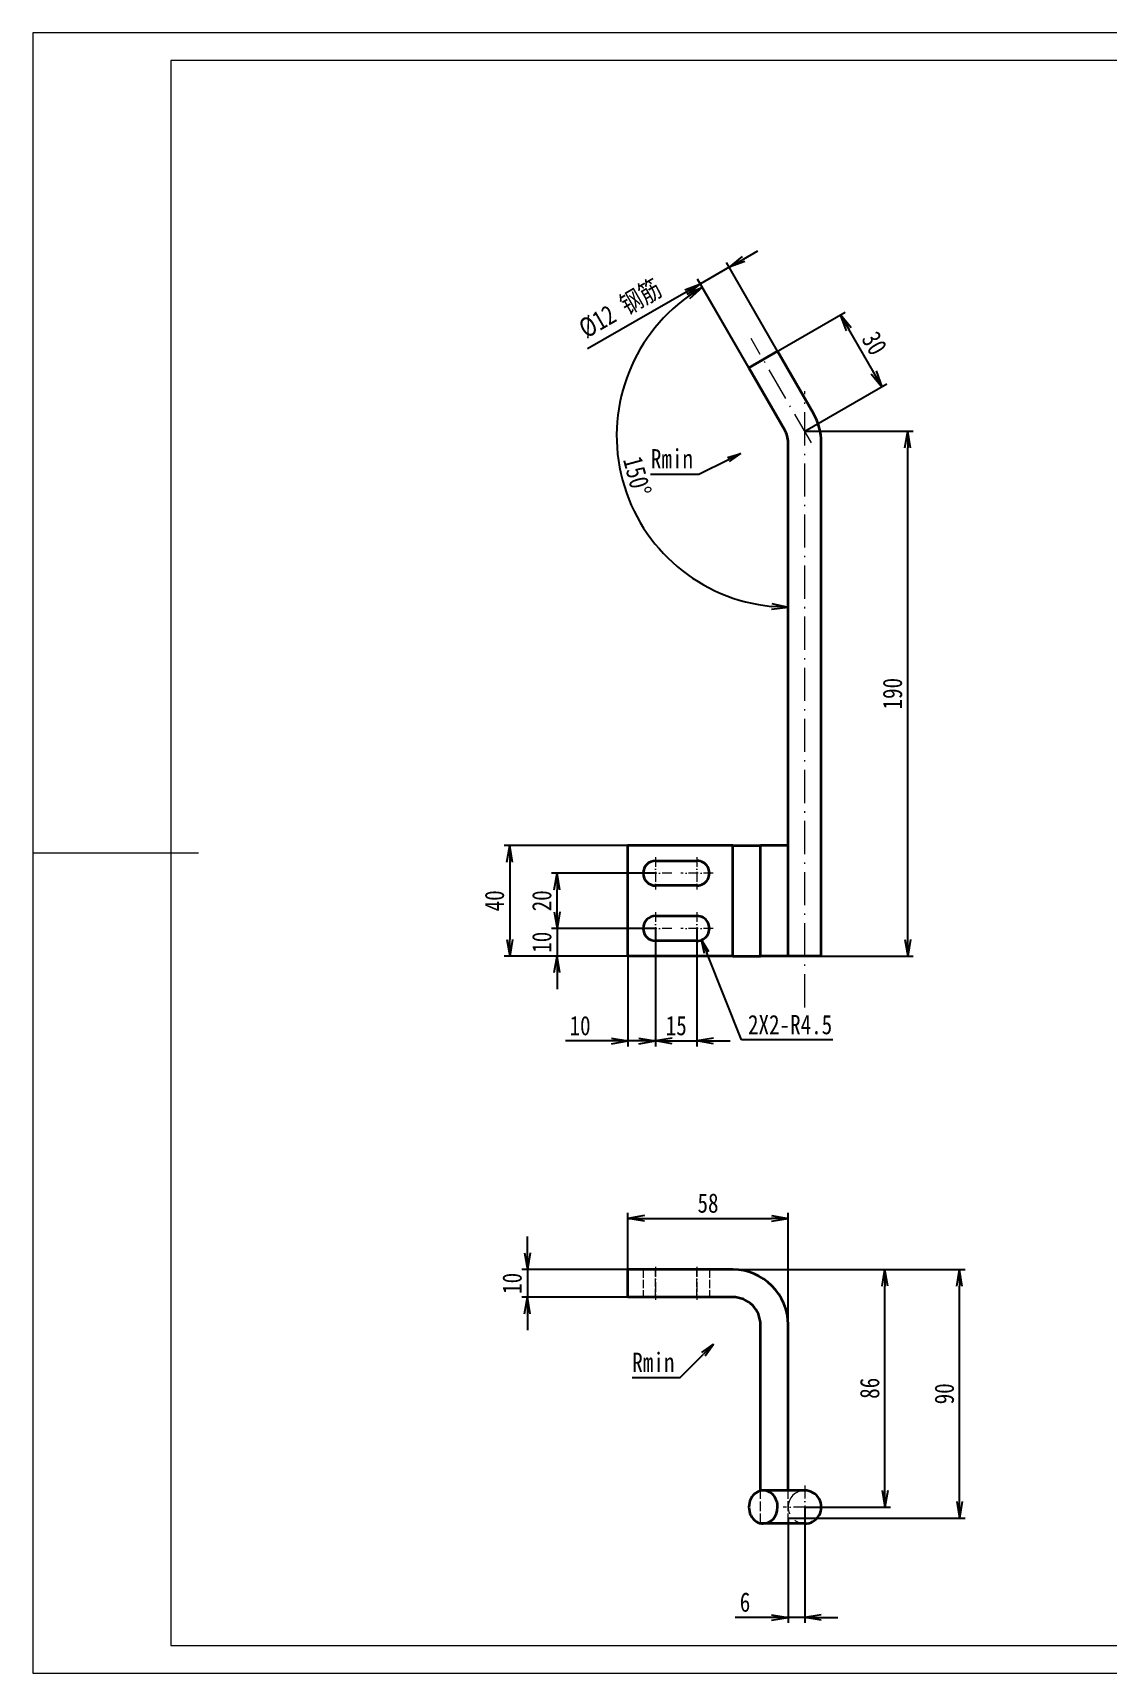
# Model space of a CAD drawing. Header units: millimetres. Extents: x -15766 to 80009, y -9701 to 15159.
# Drawn here: x -3458 to -3068, y 2838 to 3432 of the extents above; entities that cross this region are included whole.
import ezdxf

# ---------------------------------------------------------------- set-up
doc = ezdxf.new("R2010")
doc.units = ezdxf.units.MM
for name, pattern in [('CENTER-HOKUTO_1', [16, 13, -1, 1, -1]), ('DASHDOT', [18.5, 12, -3, 0.5, -3]), ('DASHED', [15, 12, -3]), ('HIDDEN-HOKUTO_1', [2, 1, -1])]:
    doc.linetypes.add(name, pattern=pattern)
doc.layers.get('DEFPOINTS').update_dxf_attribs({"lineweight": 18})
for name, color, linetype, lineweight in [('AM_7', 2, 'CENTER-HOKUTO_1', 18), ('AM_HID', 1, 'HIDDEN-HOKUTO_1', 18), ('AM_VIS', 7, 'Continuous', 18), ('CDRAFT0', 7, 'Continuous', 18), ('title_frame', 7, 'Continuous', 18), ('word_dim', 9, 'Continuous', 18), ('粗实线层_1', 7, 'Continuous', 15)]:
    doc.layers.add(name, color=color, linetype=linetype, lineweight=lineweight)
doc.styles.add('DIM', font='', dxfattribs={"width": 0.8})
doc.styles.get('DIM').set_extended_font_data('NSimSun')
doc.dimstyles.new('1-2', dxfattribs={"dimscale": 2, "dimtxt": 3.5, "dimasz": 3, "dimexe": 1, "dimexo": 0, "dimgap": 1, "dimtad": 1, "dimdsep": 46, "dimtxsty": 'DIM', "dimblk": 'OPEN', "dimcen": 0, "dimdle": 6, "dimclrd": 256, "dimclre": 256, "dimclrt": 3, "dimazin": 2, "dimtfac": 0.707107, "dimtmove": 0, "dimatfit": 3, "dimfxl": 0, "dimfrac": 2, "dimtolj": 1, "dimarcsym": 0})
doc.dimstyles.new('1-2$4', dxfattribs={"dimscale": 2, "dimtxt": 3.5, "dimasz": 2.5, "dimexe": 1, "dimexo": 0.625, "dimgap": 1, "dimtad": 1, "dimtih": 1, "dimtoh": 1, "dimdsep": 46, "dimtxsty": 'DIM', "dimblk": 'OPEN', "dimcen": 0, "dimdle": 5, "dimclrd": 256, "dimclre": 256, "dimclrt": 3, "dimazin": 2, "dimtfac": 0.5, "dimtofl": 0, "dimtmove": 0, "dimatfit": 3, "dimfxl": 0, "dimtolj": 1, "dimarcsym": 0})

# ---------------------------------------------------------------- blocks, each defined once
blk = doc.blocks.new('*X1588')
at = {"layer": 'CDRAFT0'}
for p, q in [((420, 297), (0, 297)), ((0, 297), (0, 0)), ((0, 0), (420, 0))]:
    blk.add_line(p, q, dxfattribs=at)
at = {"layer": '粗实线层_1'}
for p, q in [((415, 292), (25, 292)), ((25, 292), (25, 5)), ((0, 148.5), (30, 148.5)), ((25, 5), (415, 5))]:
    blk.add_line(p, q, dxfattribs=at)
blk = doc.blocks.new('_OPEN')
at = {"color": 0, "linetype": 'ByBlock', "lineweight": -2}
for p, q in [((-1, 0.166667), (0, 0)), ((-1, -0.166667), (0, 0)), ((0, 0), (-1, 0))]:
    blk.add_line(p, q, dxfattribs=at)
blk = doc.blocks.new('*D1968')
at = {"layer": 'DEFPOINTS', "color": 0, "transparency": 16777216}
for p in [(-3184.37, 3003.17), (-3242.37, 2984.65), (-3184.37, 2964.65)]:
    blk.add_point(p, dxfattribs=at)
at = {"layer": 'word_dim', "linetype": 'Continuous', "lineweight": -2, "transparency": 16777216}
for p, q in [((-3242.37, 2984.65), (-3242.37, 3005.17)), ((-3236.37, 3003.17), (-3190.37, 3003.17)), ((-3184.37, 2964.65), (-3184.37, 3005.17))]:
    blk.add_line(p, q, dxfattribs=at)
at = {"layer": 'word_dim', "lineweight": -2, "transparency": 16777216, "xscale": 6, "yscale": 6, "zscale": 6, "rotation": 180}
blk.add_blockref('_OPEN', (-3242.37, 3003.17), dxfattribs=at)
at = {"layer": 'word_dim', "lineweight": -2, "transparency": 16777216, "xscale": 6, "yscale": 6, "zscale": 6}
blk.add_blockref('_OPEN', (-3184.37, 3003.17), dxfattribs=at)
at = {"layer": 'word_dim', "color": 3, "transparency": 16777216, "insert": (-3213.37, 3008.67), "char_height": 7, "attachment_point": 5, "style": 'DIM'}
blk.add_mtext('\\A1;58', dxfattribs=at)
blk = doc.blocks.new('*D1969')
at = {"layer": 'DEFPOINTS', "color": 0, "transparency": 16777216}
for p in [(-3242.37, 2984.65), (-3278.76, 2974.65), (-3242.37, 2974.65)]:
    blk.add_point(p, dxfattribs=at)
at = {"layer": 'word_dim', "linetype": 'Continuous', "lineweight": -2, "transparency": 16777216}
for p, q in [((-3278.76, 2990.65), (-3278.76, 2996.65)), ((-3242.37, 2984.65), (-3280.76, 2984.65)), ((-3278.76, 2984.65), (-3278.76, 2974.65)), ((-3242.37, 2974.65), (-3280.76, 2974.65)), ((-3278.76, 2968.65), (-3278.76, 2962.65))]:
    blk.add_line(p, q, dxfattribs=at)
at = {"layer": 'word_dim', "lineweight": -2, "transparency": 16777216, "xscale": 6, "yscale": 6, "zscale": 6}
for p, rotation in [((-3278.76, 2984.65), 270), ((-3278.76, 2974.65), 90)]:
    blk.add_blockref('_OPEN', p, dxfattribs=dict(at, rotation=rotation))
at = {"layer": 'word_dim', "color": 3, "transparency": 16777216, "insert": (-3284.26, 2979.65), "char_height": 7, "attachment_point": 5, "rotation": 90, "style": 'DIM'}
blk.add_mtext('\\A1;10', dxfattribs=at)
blk = doc.blocks.new('*D1970')
at = {"layer": 'DEFPOINTS', "color": 0, "transparency": 16777216}
for p in [(-3204.37, 2984.65), (-3122.31, 2984.65), (-3184.37, 2894.65)]:
    blk.add_point(p, dxfattribs=at)
at = {"layer": 'word_dim', "linetype": 'Continuous', "lineweight": -2, "transparency": 16777216}
for p, q in [((-3204.37, 2984.65), (-3120.31, 2984.65)), ((-3122.31, 2900.65), (-3122.31, 2978.65)), ((-3184.37, 2894.65), (-3120.31, 2894.65))]:
    blk.add_line(p, q, dxfattribs=at)
at = {"layer": 'word_dim', "lineweight": -2, "transparency": 16777216, "xscale": 6, "yscale": 6, "zscale": 6}
for p, rotation in [((-3122.31, 2984.65), 90), ((-3122.31, 2894.65), 270)]:
    blk.add_blockref('_OPEN', p, dxfattribs=dict(at, rotation=rotation))
at = {"layer": 'word_dim', "color": 3, "transparency": 16777216, "insert": (-3127.81, 2939.65), "char_height": 7, "attachment_point": 5, "rotation": 90, "style": 'DIM'}
blk.add_mtext('\\A1;90', dxfattribs=at)
blk = doc.blocks.new('*D1971')
at = {"layer": 'DEFPOINTS', "color": 0, "transparency": 16777216}
for p in [(-3184.37, 2894.65), (-3178.37, 2898.65), (-3184.37, 2858.67)]:
    blk.add_point(p, dxfattribs=at)
at = {"layer": 'word_dim', "linetype": 'Continuous', "lineweight": -2, "transparency": 16777216}
for p, q in [((-3184.37, 2894.65), (-3184.37, 2856.67)), ((-3178.37, 2898.65), (-3178.37, 2856.67)), ((-3190.37, 2858.67), (-3203.57, 2858.67)), ((-3178.37, 2858.67), (-3184.37, 2858.67)), ((-3172.37, 2858.67), (-3166.37, 2858.67))]:
    blk.add_line(p, q, dxfattribs=at)
at = {"layer": 'word_dim', "lineweight": -2, "transparency": 16777216, "xscale": 6, "yscale": 6, "zscale": 6}
blk.add_blockref('_OPEN', (-3184.37, 2858.67), dxfattribs=at)
at = {"layer": 'word_dim', "lineweight": -2, "transparency": 16777216, "xscale": 6, "yscale": 6, "zscale": 6, "rotation": 180}
blk.add_blockref('_OPEN', (-3178.37, 2858.67), dxfattribs=at)
at = {"layer": 'word_dim', "color": 3, "transparency": 16777216, "insert": (-3199.97, 2864.17), "char_height": 7, "attachment_point": 5, "style": 'DIM'}
blk.add_mtext('\\A1;6', dxfattribs=at)
blk = doc.blocks.new('*D1972')
at = {"layer": 'DEFPOINTS', "color": 0, "transparency": 16777216}
for p in [(-3204.37, 2984.65), (-3149.32, 2984.65), (-3178.37, 2898.65)]:
    blk.add_point(p, dxfattribs=at)
at = {"layer": 'word_dim', "linetype": 'Continuous', "lineweight": -2, "transparency": 16777216}
for p, q in [((-3204.37, 2984.65), (-3147.32, 2984.65)), ((-3149.32, 2904.65), (-3149.32, 2978.65)), ((-3178.37, 2898.65), (-3147.32, 2898.65))]:
    blk.add_line(p, q, dxfattribs=at)
at = {"layer": 'word_dim', "lineweight": -2, "transparency": 16777216, "xscale": 6, "yscale": 6, "zscale": 6}
for p, rotation in [((-3149.32, 2984.65), 90), ((-3149.32, 2898.65), 270)]:
    blk.add_blockref('_OPEN', p, dxfattribs=dict(at, rotation=rotation))
at = {"layer": 'word_dim', "color": 3, "transparency": 16777216, "insert": (-3154.82, 2941.65), "char_height": 7, "attachment_point": 5, "rotation": 90, "style": 'DIM'}
blk.add_mtext('\\A1;86', dxfattribs=at)
blk = doc.blocks.new('*D1973')
at = {"layer": 'DEFPOINTS', "color": 0, "transparency": 16777216}
for p in [(-3204.37, 2964.65), (-3211.43, 2957.58)]:
    blk.add_point(p, dxfattribs=at)
at = {"layer": 'word_dim', "linetype": 'Continuous', "lineweight": -2, "transparency": 16777216}
for p, q in [((-3223.45, 2945.55), (-3214.97, 2954.04)), ((-3240.88, 2945.55), (-3223.45, 2945.55))]:
    blk.add_line(p, q, dxfattribs=at)
at = {"layer": 'word_dim', "lineweight": -2, "transparency": 16777216, "xscale": 5, "yscale": 5, "zscale": 5, "rotation": 45.02486203391641}
blk.add_blockref('_OPEN', (-3211.43, 2957.58), dxfattribs=at)
at = {"layer": 'word_dim', "color": 3, "transparency": 16777216, "insert": (-3233.17, 2951.05), "char_height": 7, "attachment_point": 5, "style": 'DIM'}
blk.add_mtext('\\A1;Rmin', dxfattribs=at)
blk = doc.blocks.new('*D1974')
at = {"layer": 'DEFPOINTS', "color": 0, "transparency": 16777216}
for p in [(-3232.37, 3108.17), (-3268.02, 3098.17), (-3242.37, 3098.17)]:
    blk.add_point(p, dxfattribs=at)
at = {"layer": 'word_dim', "linetype": 'Continuous', "lineweight": -2, "transparency": 16777216}
for p, q in [((-3268.02, 3114.17), (-3268.02, 3120.17)), ((-3232.37, 3108.17), (-3270.02, 3108.17)), ((-3268.02, 3108.17), (-3268.02, 3098.17)), ((-3242.37, 3098.17), (-3270.02, 3098.17)), ((-3268.02, 3092.17), (-3268.02, 3086.17))]:
    blk.add_line(p, q, dxfattribs=at)
at = {"layer": 'word_dim', "lineweight": -2, "transparency": 16777216, "xscale": 6, "yscale": 6, "zscale": 6}
for p, rotation in [((-3268.02, 3108.17), 270), ((-3268.02, 3098.17), 90)]:
    blk.add_blockref('_OPEN', p, dxfattribs=dict(at, rotation=rotation))
at = {"layer": 'word_dim', "color": 3, "transparency": 16777216, "insert": (-3273.52, 3103.17), "char_height": 7, "attachment_point": 5, "rotation": 90, "style": 'DIM'}
blk.add_mtext('\\A1;10', dxfattribs=at)
blk = doc.blocks.new('*D1975')
at = {"layer": 'DEFPOINTS', "color": 0, "transparency": 16777216}
for p in [(-3268.02, 3128.17), (-3232.37, 3128.17), (-3232.37, 3108.17)]:
    blk.add_point(p, dxfattribs=at)
at = {"layer": 'word_dim', "linetype": 'Continuous', "lineweight": -2, "transparency": 16777216}
for p, q in [((-3232.37, 3128.17), (-3270.02, 3128.17)), ((-3268.02, 3114.17), (-3268.02, 3122.17)), ((-3232.37, 3108.17), (-3270.02, 3108.17))]:
    blk.add_line(p, q, dxfattribs=at)
at = {"layer": 'word_dim', "lineweight": -2, "transparency": 16777216, "xscale": 6, "yscale": 6, "zscale": 6}
for p, rotation in [((-3268.02, 3128.17), 90), ((-3268.02, 3108.17), 270)]:
    blk.add_blockref('_OPEN', p, dxfattribs=dict(at, rotation=rotation))
at = {"layer": 'word_dim', "color": 3, "transparency": 16777216, "insert": (-3273.52, 3118.17), "char_height": 7, "attachment_point": 5, "rotation": 90, "style": 'DIM'}
blk.add_mtext('\\A1;20', dxfattribs=at)
blk = doc.blocks.new('*D1976')
at = {"layer": 'DEFPOINTS', "color": 0, "transparency": 16777216}
for p in [(-3242.37, 3138.17), (-3285.15, 3098.17), (-3242.37, 3098.17)]:
    blk.add_point(p, dxfattribs=at)
at = {"layer": 'word_dim', "linetype": 'Continuous', "lineweight": -2, "transparency": 16777216}
for p, q in [((-3242.37, 3138.17), (-3287.15, 3138.17)), ((-3285.15, 3132.17), (-3285.15, 3104.17)), ((-3242.37, 3098.17), (-3287.15, 3098.17))]:
    blk.add_line(p, q, dxfattribs=at)
at = {"layer": 'word_dim', "lineweight": -2, "transparency": 16777216, "xscale": 6, "yscale": 6, "zscale": 6}
for p, rotation in [((-3285.15, 3138.17), 90), ((-3285.15, 3098.17), 270)]:
    blk.add_blockref('_OPEN', p, dxfattribs=dict(at, rotation=rotation))
at = {"layer": 'word_dim', "color": 3, "transparency": 16777216, "insert": (-3290.65, 3118.17), "char_height": 7, "attachment_point": 5, "rotation": 90, "style": 'DIM'}
blk.add_mtext('\\A1;40', dxfattribs=at)
blk = doc.blocks.new('*D1977')
at = {"layer": 'DEFPOINTS', "color": 0, "transparency": 16777216}
for p in [(-3232.37, 3108.17), (-3242.37, 3098.17), (-3242.37, 3067.43)]:
    blk.add_point(p, dxfattribs=at)
at = {"layer": 'word_dim', "linetype": 'Continuous', "lineweight": -2, "transparency": 16777216}
for p, q in [((-3232.37, 3108.17), (-3232.37, 3065.43)), ((-3242.37, 3098.17), (-3242.37, 3065.43)), ((-3248.37, 3067.43), (-3265.02, 3067.43)), ((-3232.37, 3067.43), (-3242.37, 3067.43)), ((-3226.37, 3067.43), (-3220.37, 3067.43))]:
    blk.add_line(p, q, dxfattribs=at)
at = {"layer": 'word_dim', "lineweight": -2, "transparency": 16777216, "xscale": 6, "yscale": 6, "zscale": 6}
blk.add_blockref('_OPEN', (-3242.37, 3067.43), dxfattribs=at)
at = {"layer": 'word_dim', "lineweight": -2, "transparency": 16777216, "xscale": 6, "yscale": 6, "zscale": 6, "rotation": 180}
blk.add_blockref('_OPEN', (-3232.37, 3067.43), dxfattribs=at)
at = {"layer": 'word_dim', "color": 3, "transparency": 16777216, "insert": (-3259.69, 3072.93), "char_height": 7, "attachment_point": 5, "style": 'DIM'}
blk.add_mtext('\\A1;10', dxfattribs=at)
blk = doc.blocks.new('*D1978')
at = {"layer": 'DEFPOINTS', "color": 0, "transparency": 16777216}
for p in [(-3232.37, 3108.17), (-3217.37, 3108.17), (-3217.37, 3067.43)]:
    blk.add_point(p, dxfattribs=at)
at = {"layer": 'word_dim', "linetype": 'Continuous', "lineweight": -2, "transparency": 16777216}
for p, q in [((-3232.37, 3108.17), (-3232.37, 3065.43)), ((-3217.37, 3108.17), (-3217.37, 3065.43)), ((-3238.37, 3067.43), (-3244.37, 3067.43)), ((-3232.37, 3067.43), (-3217.37, 3067.43)), ((-3211.37, 3067.43), (-3205.37, 3067.43))]:
    blk.add_line(p, q, dxfattribs=at)
at = {"layer": 'word_dim', "lineweight": -2, "transparency": 16777216, "xscale": 6, "yscale": 6, "zscale": 6}
blk.add_blockref('_OPEN', (-3232.37, 3067.43), dxfattribs=at)
at = {"layer": 'word_dim', "lineweight": -2, "transparency": 16777216, "xscale": 6, "yscale": 6, "zscale": 6, "rotation": 180}
blk.add_blockref('_OPEN', (-3217.37, 3067.43), dxfattribs=at)
at = {"layer": 'word_dim', "color": 3, "transparency": 16777216, "insert": (-3224.87, 3072.93), "char_height": 7, "attachment_point": 5, "style": 'DIM'}
blk.add_mtext('\\A1;15', dxfattribs=at)
blk = doc.blocks.new('*D1979')
at = {"layer": 'DEFPOINTS', "color": 0, "transparency": 16777216}
for p in [(-3217.37, 3108.17), (-3215.7, 3104)]:
    blk.add_point(p, dxfattribs=at)
at = {"layer": 'word_dim', "linetype": 'Continuous', "lineweight": -2, "transparency": 16777216}
for p, q in [((-3201.23, 3067.79), (-3213.84, 3099.35)), ((-3168.19, 3067.79), (-3201.23, 3067.79))]:
    blk.add_line(p, q, dxfattribs=at)
at = {"layer": 'word_dim', "lineweight": -2, "transparency": 16777216, "xscale": 5, "yscale": 5, "zscale": 5, "rotation": 111.7834559151149}
blk.add_blockref('_OPEN', (-3215.7, 3104), dxfattribs=at)
at = {"layer": 'word_dim', "color": 3, "transparency": 16777216, "insert": (-3183.66, 3073.29), "char_height": 7, "attachment_point": 5, "style": 'DIM'}
blk.add_mtext('\\A1;2X2-R4.5', dxfattribs=at)
blk = doc.blocks.new('*D1980')
at = {"layer": 'DEFPOINTS', "color": 0, "transparency": 16777216}
for p in [(-3178.37, 3288.18), (-3141.07, 3288.18), (-3172.37, 3098.17)]:
    blk.add_point(p, dxfattribs=at)
at = {"layer": 'word_dim', "linetype": 'Continuous', "lineweight": -2, "transparency": 16777216}
for p, q in [((-3178.37, 3288.18), (-3139.07, 3288.18)), ((-3141.07, 3104.17), (-3141.07, 3282.18)), ((-3172.37, 3098.17), (-3139.07, 3098.17))]:
    blk.add_line(p, q, dxfattribs=at)
at = {"layer": 'word_dim', "lineweight": -2, "transparency": 16777216, "xscale": 6, "yscale": 6, "zscale": 6}
for p, rotation in [((-3141.07, 3288.18), 90), ((-3141.07, 3098.17), 270)]:
    blk.add_blockref('_OPEN', p, dxfattribs=dict(at, rotation=rotation))
at = {"layer": 'word_dim', "color": 3, "transparency": 16777216, "insert": (-3146.57, 3193.17), "char_height": 7, "attachment_point": 5, "rotation": 90, "style": 'DIM'}
blk.add_mtext('\\A1;190', dxfattribs=at)
blk = doc.blocks.new('*D1981')
at = {"layer": 'DEFPOINTS', "color": 0, "transparency": 16777216}
for p in [(-3165.39, 3330.31), (-3193.37, 3314.16), (-3178.37, 3288.18)]:
    blk.add_point(p, dxfattribs=at)
at = {"layer": 'word_dim', "linetype": 'Continuous', "lineweight": -2, "transparency": 16777216}
for p, q in [((-3193.37, 3314.16), (-3163.66, 3331.31)), ((-3153.39, 3309.52), (-3162.39, 3325.11)), ((-3178.37, 3288.18), (-3148.66, 3305.33))]:
    blk.add_line(p, q, dxfattribs=at)
at = {"layer": 'word_dim', "lineweight": -2, "transparency": 16777216, "xscale": 6, "yscale": 6, "zscale": 6}
for p, rotation in [((-3165.39, 3330.31), 120.0002973315212), ((-3150.39, 3304.33), 300.0002973315212)]:
    blk.add_blockref('_OPEN', p, dxfattribs=dict(at, rotation=rotation))
at = {"layer": 'word_dim', "color": 3, "transparency": 16777216, "insert": (-3153.13, 3320.07), "char_height": 7, "attachment_point": 5, "rotation": 300.0003, "style": 'DIM'}
blk.add_mtext('\\A1;30', dxfattribs=at)
blk = doc.blocks.new('*D1982')
at = {"layer": 'DEFPOINTS', "color": 0, "transparency": 16777216}
for p in [(-3201.45, 3280.2), (-3193.37, 3284.16)]:
    blk.add_point(p, dxfattribs=at)
at = {"layer": 'word_dim', "linetype": 'Continuous', "lineweight": -2, "transparency": 16777216}
for p, q in [((-3216.72, 3272.72), (-3205.94, 3278)), ((-3234.15, 3272.72), (-3216.72, 3272.72))]:
    blk.add_line(p, q, dxfattribs=at)
at = {"layer": 'word_dim', "lineweight": -2, "transparency": 16777216, "xscale": 5, "yscale": 5, "zscale": 5, "rotation": 26.08794322927396}
blk.add_blockref('_OPEN', (-3201.45, 3280.2), dxfattribs=at)
at = {"layer": 'word_dim', "color": 3, "transparency": 16777216, "insert": (-3226.43, 3278.22), "char_height": 7, "attachment_point": 5, "style": 'DIM'}
blk.add_mtext('\\A1;Rmin', dxfattribs=at)
blk = doc.blocks.new('*D1983')
at = {"layer": 'DEFPOINTS', "color": 0, "transparency": 16777216}
for p in [(-3216.12, 3341.57), (-3188.17, 3317.16), (-3198.56, 3311.16)]:
    blk.add_point(p, dxfattribs=at)
at = {"layer": 'word_dim', "linetype": 'Continuous', "lineweight": -2, "transparency": 16777216}
for p, q in [((-3200.53, 3350.57), (-3195.34, 3353.57)), ((-3205.73, 3347.57), (-3216.12, 3341.57)), ((-3188.17, 3317.16), (-3206.73, 3349.3)), ((-3221.32, 3338.57), (-3256.98, 3317.99)), ((-3198.56, 3311.16), (-3217.12, 3343.3))]:
    blk.add_line(p, q, dxfattribs=at)
at = {"layer": 'word_dim', "lineweight": -2, "transparency": 16777216, "xscale": 6, "yscale": 6, "zscale": 6}
for p, rotation in [((-3205.73, 3347.57), 209.9993476059106), ((-3216.12, 3341.57), 29.99934760591058)]:
    blk.add_blockref('_OPEN', p, dxfattribs=dict(at, rotation=rotation))
at = {"layer": 'word_dim', "color": 3, "transparency": 16777216, "insert": (-3245.01, 3332.43), "char_height": 7, "attachment_point": 5, "rotation": 29.99935, "style": 'DIM'}
blk.add_mtext('\\A1;%%c12 钢筋', dxfattribs=at)
blk = doc.blocks.new('*D1614')
at = {"layer": 'DEFPOINTS', "color": 0, "transparency": 16777216}
for p in [(-3198.56, 3311.16), (-3245.49, 3297.35), (-3185.57, 3288.66), (-3184.37, 3284.16), (-3184.37, 3138.17)]:
    blk.add_point(p, dxfattribs=at)
at = {"layer": 'word_dim', "linetype": 'Continuous', "lineweight": -2, "transparency": 16777216}
blk.add_line((-3198.56, 3311.16), (-3216.4, 3342.05), dxfattribs=at)
blk.add_arc((-3184.37, 3286.57), 62.07, 125.54062, 264.4591, dxfattribs=at)
at = {"layer": 'word_dim', "lineweight": -2, "transparency": 16777216, "xscale": 6, "yscale": 6, "zscale": 6}
for p, rotation in [((-3215.4, 3340.32), 32.7701694963856), ((-3184.37, 3224.5), 357.2295503612849)]:
    blk.add_blockref('_OPEN', p, dxfattribs=dict(at, rotation=rotation))
at = {"layer": 'word_dim', "color": 3, "transparency": 16777216, "insert": (-3239.01, 3271.93), "char_height": 7, "attachment_point": 5, "rotation": 284.99986, "style": 'DIM'}
blk.add_mtext('\\A1;150°', dxfattribs=at)

msp = doc.modelspace()

# ---------------------------------------------------------------- linework, layer by layer
at = {"layer": 'AM_7', "color": 2, "linetype": 'DASHDOT', "lineweight": 13}
for p, q in [((-3175.95983, 3284.00511), (-3197.7821, 3321.8054)), ((-3178.36608, 3079.5764), (-3178.36608, 3302.75316))]:
    msp.add_line(p, q, dxfattribs=at)
at = {"layer": 'AM_7', "color": 2, "linetype": 'DASHDOT', "lineweight": 13, "ltscale": 0.292505}
for p, q in [((-3232.36608, 3134.02464), (-3232.36608, 3122.32445)), ((-3217.36608, 3134.02464), (-3217.36608, 3122.32445)), ((-3232.36608, 3114.02464), (-3232.36608, 3102.32445)), ((-3217.36608, 3114.02464), (-3217.36608, 3102.32445))]:
    msp.add_line(p, q, dxfattribs=at)
at = {"layer": 'AM_7', "color": 2, "linetype": 'DASHDOT', "lineweight": 13, "ltscale": 0.29248}
for p, q in [((-3226.51647, 3128.17454), (-3238.21569, 3128.17454)), ((-3211.51647, 3128.17454), (-3223.21569, 3128.17454)), ((-3226.51647, 3108.17454), (-3238.21569, 3108.17454)), ((-3211.51647, 3108.17454), (-3223.21569, 3108.17454))]:
    msp.add_line(p, q, dxfattribs=at)
at = {"layer": 'AM_7', "color": 2, "linetype": 'DASHDOT', "lineweight": 13, "ltscale": 0.300012}
for p, q in [((-3232.36608, 2985.65084), (-3232.36608, 2973.65035)), ((-3217.36608, 2985.65084), (-3217.36608, 2973.65035))]:
    msp.add_line(p, q, dxfattribs=at)
at = {"layer": 'AM_7', "color": 2, "linetype": 'DASHDOT', "lineweight": 13, "ltscale": 0.38999}
msp.add_line((-3178.36608, 2906.45065), (-3178.36608, 2890.85104), dxfattribs=at)
at = {"layer": 'AM_7', "color": 2, "linetype": 'DASHDOT', "lineweight": 13, "ltscale": 0.390039}
msp.add_line((-3170.5653, 2898.65084), (-3186.16686, 2898.65084), dxfattribs=at)
at = {"layer": 'AM_HID', "color": 1, "linetype": 'DASHED', "lineweight": 13}
for p, q in [((-3204.36608, 3098.17454), (-3204.36608, 3138.17454)), ((-3184.36608, 3098.17454), (-3184.36608, 3138.17454))]:
    msp.add_line(p, q, dxfattribs=at)
at = {"layer": 'AM_HID', "color": 1, "linetype": 'DASHED', "lineweight": 13, "ltscale": 0.25}
for p, q in [((-3236.86608, 2984.65084), (-3236.86608, 2974.65084)), ((-3236.86608, 2984.65084), (-3236.86608, 2974.65084)), ((-3232.36608, 2974.65084), (-3232.36608, 2984.65084)), ((-3232.36608, 2974.65084), (-3232.36608, 2984.65084)), ((-3232.36608, 2974.65084), (-3232.36608, 2984.65084)), ((-3232.36608, 2974.65084), (-3232.36608, 2984.65084)), ((-3217.36608, 2974.65084), (-3217.36608, 2984.65084)), ((-3217.36608, 2974.65084), (-3217.36608, 2984.65084)), ((-3217.36608, 2974.65084), (-3217.36608, 2984.65084)), ((-3217.36608, 2974.65084), (-3217.36608, 2984.65084)), ((-3212.86608, 2984.65084), (-3212.86608, 2974.65084)), ((-3212.86608, 2984.65084), (-3212.86608, 2974.65084))]:
    msp.add_line(p, q, dxfattribs=at)
at = {"layer": 'AM_HID', "color": 1, "linetype": 'DASHED', "lineweight": 13, "ltscale": 0.294397}
msp.add_line((-3194.36608, 2892.76315), (-3194.36608, 2904.53903), dxfattribs=at)
at = {"layer": 'AM_HID', "color": 1, "linetype": 'DASHED', "lineweight": 13, "ltscale": 0.3}
msp.add_line((-3184.36608, 2892.65084), (-3184.36608, 2904.65084), dxfattribs=at)
at = {"layer": 'AM_HID', "color": 1, "linetype": 'DASHED', "lineweight": 13}
msp.add_arc((-3178.36608, 2898.65084), 6, 90.0000025, 269.9999975, dxfattribs=at)
at = {"layer": 'AM_VIS', "color": 7, "lineweight": 35, "ltscale": 0.299964}
msp.add_line((-3188.17077, 3317.1555), (-3198.56139, 3311.1555), dxfattribs=at)
at = {"layer": 'AM_VIS', "color": 7, "lineweight": 35}
for p, q in [((-3175.17858, 3294.6555), (-3188.17077, 3317.1555)), ((-3185.57116, 3288.6555), (-3198.56139, 3311.1555)), ((-3184.36608, 3138.17454), (-3184.36608, 3284.1555)), ((-3172.36608, 3098.17454), (-3172.36608, 3284.1555)), ((-3242.36608, 3098.17454), (-3242.36608, 3138.17454)), ((-3204.36608, 3138.17454), (-3242.36608, 3138.17454)), ((-3204.36608, 3098.17454), (-3204.36608, 3138.17454)), ((-3194.36608, 3098.17454), (-3194.36608, 3138.17454)), ((-3184.36608, 3098.17454), (-3184.36608, 3138.17454)), ((-3204.36608, 3098.17454), (-3242.36608, 3098.17454)), ((-3204.36608, 2984.65084), (-3242.36608, 2984.65084)), ((-3204.36608, 2974.65084), (-3242.36608, 2974.65084)), ((-3194.36608, 2904.53903), (-3194.36608, 2964.65084)), ((-3184.36608, 2904.65084), (-3184.36608, 2964.65084))]:
    msp.add_line(p, q, dxfattribs=at)
at = {"layer": 'AM_VIS', "color": 7, "lineweight": 35, "ltscale": 0.25}
for p, q in [((-3204.36608, 3138.17454), (-3194.36608, 3138.17454)), ((-3184.36608, 3138.17454), (-3194.36608, 3138.17454)), ((-3204.36608, 3098.17454), (-3194.36608, 3098.17454)), ((-3184.36608, 3098.17454), (-3194.36608, 3098.17454)), ((-3242.36608, 2974.65084), (-3242.36608, 2984.65084)), ((-3184.36608, 2892.65084), (-3194.36608, 2892.65084))]:
    msp.add_line(p, q, dxfattribs=at)
at = {"layer": 'AM_VIS', "color": 7, "lineweight": 35, "ltscale": 0.375}
for p, q in [((-3232.36608, 3132.67454), (-3217.36608, 3132.67454)), ((-3217.36608, 3123.67454), (-3232.36608, 3123.67454)), ((-3232.36608, 3112.67454), (-3217.36608, 3112.67454)), ((-3217.36608, 3103.67454), (-3232.36608, 3103.67454))]:
    msp.add_line(p, q, dxfattribs=at)
at = {"layer": 'AM_VIS', "color": 7, "lineweight": 35, "ltscale": 0.3}
msp.add_line((-3172.36608, 3098.17454), (-3184.36608, 3098.17454), dxfattribs=at)
at = {"layer": 'AM_VIS', "color": 7, "lineweight": 35, "ltscale": 0.324756}
for p, q in [((-3180.37585, 2904.65084), (-3193.36608, 2904.65084)), ((-3180.37585, 2892.65084), (-3193.36608, 2892.65084))]:
    msp.add_line(p, q, dxfattribs=at)
at = {"layer": 'AM_VIS', "color": 7, "lineweight": 35, "ltscale": 0.050244}
for p, q in [((-3178.36608, 2904.65084), (-3180.37585, 2904.65084)), ((-3178.36608, 2892.65084), (-3180.37585, 2892.65084))]:
    msp.add_line(p, q, dxfattribs=at)
at = {"layer": 'AM_VIS', "color": 7, "lineweight": 35, "ltscale": 0.002808}
msp.add_line((-3194.36608, 2892.65084), (-3194.36608, 2892.76315), dxfattribs=at)
at = {"layer": 'AM_VIS', "color": 7, "lineweight": 35}
for centre, radius, start, end in [((-3193.36608, 3284.1555), 21, 0, 30.00000083), ((-3193.36608, 3284.1555), 9, 0, 30.00000083), ((-3232.36608, 3128.17454), 4.5, 90.0000025, 269.9999975), ((-3217.36608, 3128.17454), 4.5, 269.9999975, 90.0000025), ((-3232.36608, 3108.17454), 4.5, 90.0000025, 269.9999975), ((-3217.36608, 3108.17454), 4.5, 269.9999975, 90.0000025), ((-3204.36608, 2964.65084), 20, 0, 90.0000025), ((-3204.36608, 2964.65084), 10, 0, 90.0000025), ((-3178.36608, 2898.65084), 6, 269.9999975, 90.0000025)]:
    msp.add_arc(centre, radius, start, end, dxfattribs=at)
for start_param, end_param in [(0, 3.141592654), (4.71238898, 6.283185307), (3.141592654, 4.71238898)]:
    msp.add_ellipse((-3193.36608, 2898.65084), major_axis=(0, 6), ratio=0.866025404, start_param=start_param, end_param=end_param, dxfattribs=at)

# ---------------------------------------------------------------- block references
at = {"layer": 'title_frame', "xscale": 2, "yscale": 2, "zscale": 2}
msp.add_blockref('*X1588', (-3457.80771, 2838.48453), dxfattribs=at)

# ---------------------------------------------------------------- dimensions: what is measured, and where the dimension line sits
at = {"layer": 'word_dim', "color": 3, "true_color": 0x00ff00}
dim = msp.add_aligned_dim(p1=(-3188.16979, 3317.1555), p2=(-3198.56237, 3311.1555), distance=-35.12143, dimstyle='1-2', override={"dimpost": '%%c<> 钢筋'}, dxfattribs=at)
dim.commit()
dim.dimension.update_dxf_attribs({"geometry": '*D1983', "text_midpoint": (-3245.01092, 3332.43437)})
dim = msp.add_angular_dim_2l(base=(-3245.49041, 3297.34629), line1=((-3184.36608, 3138.17454), (-3184.36608, 3284.1555)), line2=((-3185.57116, 3288.6555), (-3198.56139, 3311.1555)), dimstyle='1-2', dxfattribs=at)
dim.commit()
dim.dimension.update_dxf_attribs({"geometry": '*D1614', "text_midpoint": (-3239.00593, 3271.92766)})
dim = msp.add_aligned_dim(p1=(-3178.36608, 3288.17505), p2=(-3193.36608, 3314.1555), distance=-32.30237, dimstyle='1-2', dxfattribs=at)
dim.commit()
dim.dimension.update_dxf_attribs({"geometry": '*D1981', "text_midpoint": (-3153.12837, 3320.06663)})
for base, p1, p2, picture, middle in [((-3141.0664, 3288.17505), (-3172.36608, 3098.17479), (-3178.36608, 3288.17505), '*D1980', (-3146.5664, 3193.17492)), ((-3285.15389, 3098.17454), (-3242.36608, 3138.17454), (-3242.36608, 3098.17454), '*D1976', (-3290.65389, 3118.17454)), ((-3268.0199, 3128.17454), (-3232.36608, 3108.17454), (-3232.36608, 3128.17454), '*D1975', (-3273.5199, 3118.17454)), ((-3122.30617, 2984.65084), (-3184.36608, 2894.65084), (-3204.36608, 2984.65084), '*D1970', (-3127.80617, 2939.65084)), ((-3149.32004, 2984.65084), (-3178.36608, 2898.65084), (-3204.36608, 2984.65084), '*D1972', (-3154.82004, 2941.65084))]:
    dim = msp.add_linear_dim(base=base, p1=p1, p2=p2, angle=90, dimstyle='1-2', dxfattribs=at)
    dim.commit()
    dim.dimension.update_dxf_attribs({"geometry": picture, "text_midpoint": middle})
for center, mpoint, picture, middle in [((-3193.36608, 3284.1555), (-3201.44916, 3280.19775), '*D1982', (-3226.43276, 3278.222)), ((-3204.36608, 2964.65084), (-3211.43408, 2957.57671), '*D1973', (-3233.16523, 2951.05068))]:
    dim = msp.add_radius_dim(center=center, mpoint=mpoint, text='Rmin', dimstyle='1-2$4', dxfattribs=at)
    dim.commit()
    dim.dimension.update_dxf_attribs({"geometry": picture, "text_midpoint": middle})
for base, p1, p2, picture, middle in [((-3268.0199, 3098.17454), (-3232.36608, 3108.17454), (-3242.36608, 3098.17454), '*D1974', (-3268.0199, 3103.17454)), ((-3278.75929, 2974.65084), (-3242.36608, 2984.65084), (-3242.36608, 2974.65084), '*D1969', (-3278.75929, 2979.65084))]:
    dim = msp.add_linear_dim(base=base, p1=p1, p2=p2, angle=90, dimstyle='1-2', dxfattribs=at)
    dim.commit()
    dim.dimension.update_dxf_attribs({"geometry": picture, "text_midpoint": middle, "dimtype": 160})
for base, p1, p2, picture, middle in [((-3242.36608, 3067.43018), (-3232.36608, 3108.17454), (-3242.36608, 3098.17454), '*D1977', (-3259.69497, 3072.93018)), ((-3217.36608, 3067.43018), (-3232.36608, 3108.17454), (-3217.36608, 3108.17454), '*D1978', (-3224.86608, 3072.93018)), ((-3184.36608, 3003.16639), (-3242.36608, 2984.65084), (-3184.36608, 2964.65084), '*D1968', (-3213.36608, 3008.66639)), ((-3184.36608, 2858.66542), (-3178.36608, 2898.65084), (-3184.36608, 2894.65084), '*D1971', (-3199.9683, 2864.16542))]:
    dim = msp.add_linear_dim(base=base, p1=p1, p2=p2, dimstyle='1-2', dxfattribs=at)
    dim.commit()
    dim.dimension.update_dxf_attribs({"geometry": picture, "text_midpoint": middle})
dim = msp.add_radius_dim(center=(-3217.36608, 3108.17454), mpoint=(-3215.69613, 3103.99588), dimstyle='1-2$4', override={"dimpost": '2X2-R<>'}, dxfattribs=at)
dim.commit()
dim.dimension.update_dxf_attribs({"geometry": '*D1979', "text_midpoint": (-3183.66434, 3067.79412), "dimtype": 164})

doc.saveas('drawing.dxf')
